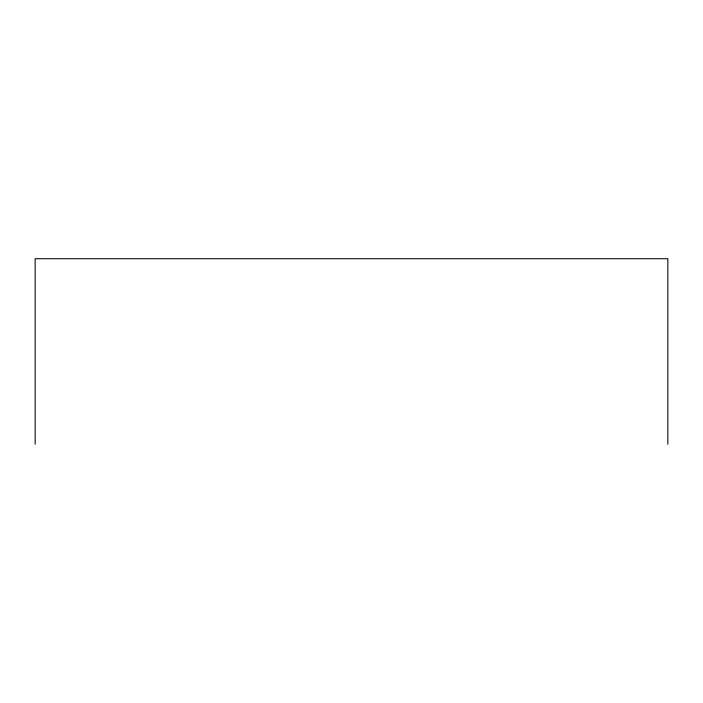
<?xml version="1.0" encoding="UTF-8"?>
<svg xmlns="http://www.w3.org/2000/svg" width="703" height="703" viewBox="0 0 703 703"><rect width="100%" height="100%" fill="white"/><g stroke="black" fill="none" stroke-linecap="round" stroke-linejoin="round"><path stroke-width="1.05" d="M667.85 444.278L667.85 258.722L35.15 258.722L35.15 444.278"/></g></svg>
